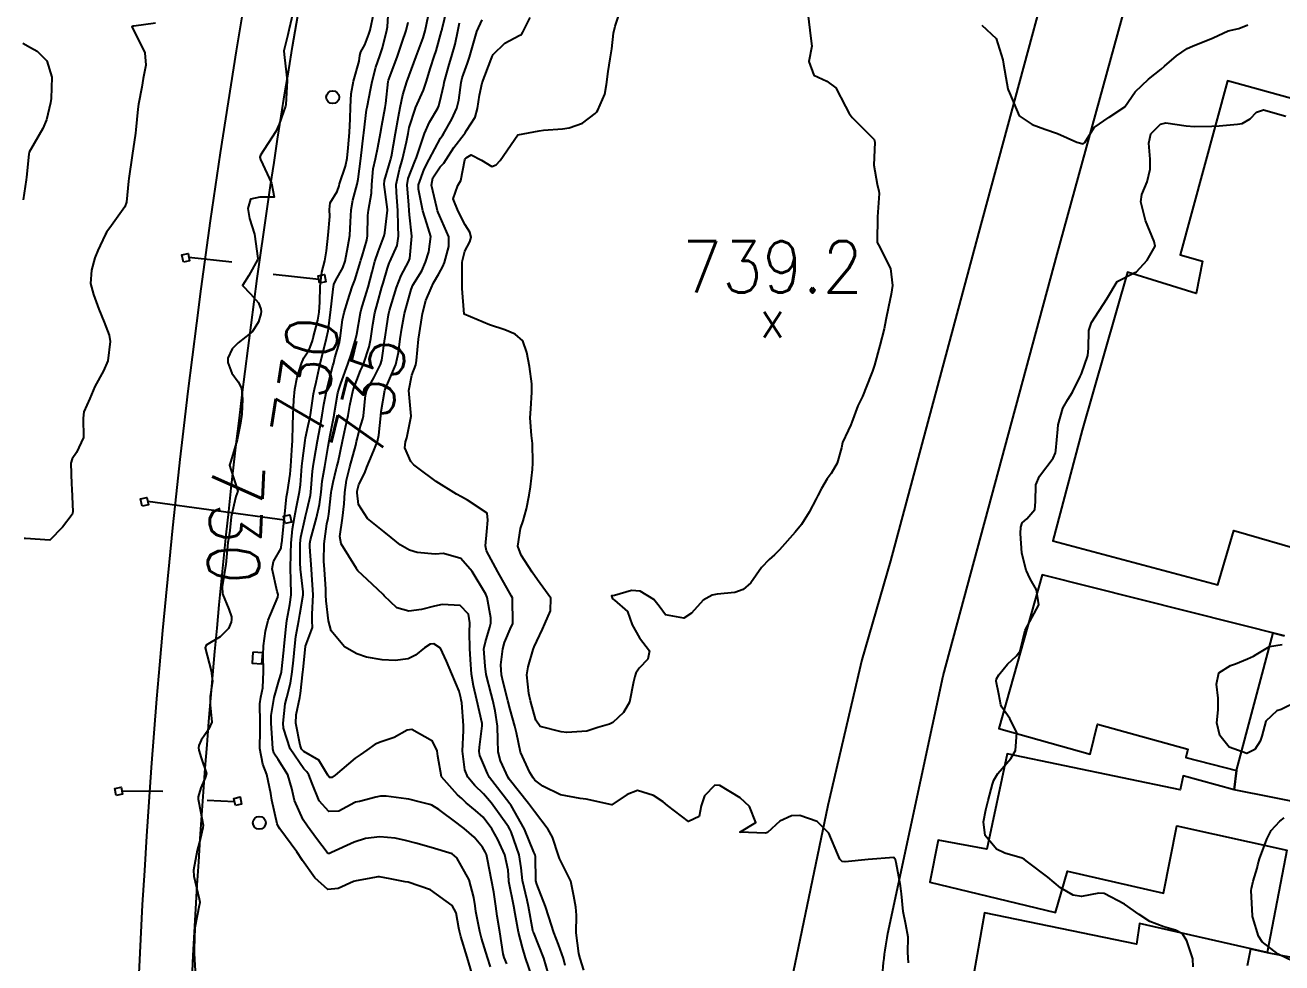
# Model space of a CAD drawing. Header units: metres. Extents: x 318500 to 325275, y 7408834 to 7428799.
# Drawn here: x 320155.4 to 320253.2, y 7413888.5 to 7413961.4 of the extents above; entities that cross this region are included whole.
import ezdxf
from ezdxf.enums import TextEntityAlignment as Align

# ---------------------------------------------------------------- set-up
doc = ezdxf.new("R2010")
doc.units = ezdxf.units.M
doc.header["$MEASUREMENT"] = 0
for name, color, linetype in [('Armário', 45, 'Continuous'), ('Cotas', 45, 'Continuous'), ('Curvas de Nivel 1m', 11, 'Continuous'), ('Curvas de Nivel 5m', 15, 'Continuous'), ('Edificações', 30, 'Continuous'), ('Linha Férrea', 20, 'Continuous'), ('Pontos Cotados', 45, 'Continuous'), ('Postes', 20, 'Continuous'), ('Pórticos', 45, 'Continuous'), ('Vias Primárias', 230, 'Continuous')]:
    doc.layers.add(name, color=color, linetype=linetype)
doc.styles.add('Style-STANDARD', font='STANDARD.shx')

# ---------------------------------------------------------------- blocks, each defined once
blk = doc.blocks.new('ELVTXT_79')
at = {"layer": 'Pontos Cotados', "linetype": 'Continuous', "style": 'Style-STANDARD'}
for s, height, p in [('739.2', 4, (0, 4)), ('x', 3, (0, 0))]:
    blk.add_text(s, height=height, dxfattribs=at).set_placement(p, align=Align.MIDDLE_CENTER)

msp = doc.modelspace()

# ---------------------------------------------------------------- linework, layer by layer
at = {"layer": 'Armário'}
msp.add_lwpolyline([(320173.167, 7413912.623), (320173.102, 7413911.766), (320173.862, 7413911.708), (320173.926, 7413912.566)], close=True, dxfattribs=at)
at = {"layer": 'Curvas de Nivel 1m', "flags": 128}
for points, elevation in [([(320191.648, 7413888.15), (320191.412, 7413888.883), (320190.952, 7413890.37), (320190.819, 7413890.892), (320190.526, 7413892.447), (320190.451, 7413892.898), (320190.351, 7413893.538), (320189.997, 7413894.905), (320189.036, 7413896.621), (320188.681, 7413896.924), (320187.045, 7413897.438), (320185.849, 7413897.759), (320185.05, 7413897.97), (320184.235, 7413898.165), (320183.053, 7413898.266), (320181.938, 7413898.125), (320181.048, 7413897.841), (320179.289, 7413897.046), (320179.121, 7413896.966), (320179.039, 7413896.968), (320178.947, 7413897.051), (320178.117, 7413898.13), (320177.405, 7413899.075), (320177.068, 7413899.592), (320176.394, 7413901.087), (320176.188, 7413902.005), (320175.871, 7413903.092), (320175.132, 7413904.271), (320174.797, 7413904.766), (320174.715, 7413905.106), (320174.699, 7413905.554), (320174.586, 7413907.109), (320174.588, 7413907.7), (320174.826, 7413909.106), (320175.214, 7413910.464), (320175.362, 7413910.955), (320175.387, 7413911.098), (320175.566, 7413912.776), (320175.596, 7413913.097), (320175.741, 7413914.627), (320175.809, 7413915.095), (320176.045, 7413916.34), (320176.135, 7413917.092), (320176.12, 7413918.29), (320176.09, 7413919.092), (320176.11, 7413920.331), (320176.14, 7413921.092), (320176.254, 7413922.208), (320176.402, 7413923.09), (320176.55, 7413923.931), (320176.783, 7413925.086), (320176.868, 7413925.636), (320176.975, 7413927.085), (320177.017, 7413927.512), (320177.226, 7413929.082), (320177.259, 7413929.286), (320177.478, 7413930.252), (320177.625, 7413930.94), (320177.652, 7413931.078), (320177.88, 7413932.709), (320177.95, 7413933.074), (320178.079, 7413933.625), (320178.411, 7413935.067), (320178.628, 7413935.99), (320178.905, 7413937.06), (320179.015, 7413937.622), (320179.192, 7413939.056), (320179.415, 7413940.85), (320179.427, 7413941.053), (320179.455, 7413941.221), (320179.627, 7413941.548), (320180.173, 7413942.511), (320180.339, 7413943.04), (320180.557, 7413944.147), (320180.708, 7413945.035), (320180.767, 7413946.11), (320180.813, 7413947.033), (320180.948, 7413947.795), (320181.274, 7413949.027), (320181.355, 7413949.406), (320181.561, 7413951.023), (320181.778, 7413952.832), (320181.803, 7413952.996), (320181.804, 7413953.02), (320182.017, 7413954.808), (320182.052, 7413955.018), (320182.349, 7413956.498), (320182.45, 7413957.014), (320182.741, 7413958.121), (320183.049, 7413959.008), (320183.245, 7413959.631), (320183.591, 7413961.003), (320183.632, 7413961.264), (320183.753, 7413963.002)], 731), ([(320216.375, 7413962.101), (320216.554, 7413960.56), (320216.674, 7413959.762), (320216.425, 7413958.562), (320216.809, 7413957.515), (320217.845, 7413957.042), (320218.52, 7413956.533), (320219.282, 7413955.061), (320219.569, 7413954.522), (320219.805, 7413954.218), (320221.521, 7413952.494), (320221.571, 7413952.286), (320221.493, 7413950.494), (320221.738, 7413949.03), (320221.892, 7413948.488), (320221.913, 7413948.302), (320221.777, 7413946.489), (320221.743, 7413944.552), (320221.76, 7413944.489), (320221.85, 7413944.315), (320222.791, 7413942.473), (320222.947, 7413941.153), (320222.827, 7413940.472), (320222.628, 7413939.493), (320222.436, 7413938.477), (320222.283, 7413937.786), (320221.962, 7413936.484), (320221.547, 7413934.95), (320221.381, 7413934.492), (320221.277, 7413934.234), (320220.6, 7413932.504), (320220.233, 7413931.785), (320219.768, 7413930.516), (320219.7, 7413930.304), (320219.48, 7413929.861), (320219.062, 7413928.928), (320218.968, 7413928.525), (320218.641, 7413927.335), (320218.159, 7413926.533), (320217.862, 7413926.107), (320217.422, 7413925.361), (320217.142, 7413924.816), (320217.015, 7413924.546), (320216.445, 7413923.504), (320215.852, 7413922.563), (320215.374, 7413921.95), (320214.151, 7413920.588), (320213.758, 7413920.189), (320213.348, 7413919.831), (320212.735, 7413919.21), (320212.33, 7413918.61), (320211.915, 7413918.02), (320211.313, 7413917.501), (320210.677, 7413917.262), (320209.307, 7413917.134), (320208.906, 7413917.056), (320208.216, 7413916.666), (320207.29, 7413915.664), (320206.694, 7413915.278), (320205.288, 7413915.52), (320204.779, 7413916.191), (320204.379, 7413916.714), (320203.31, 7413917.38), (320202.633, 7413917.417), (320201.304, 7413917.042), (320201.071, 7413916.995), (320201.146, 7413916.762), (320201.299, 7413916.675), (320202.323, 7413915.777), (320202.685, 7413914.739), (320203.265, 7413913.742), (320204.02, 7413912.718), (320203.892, 7413912.068), (320203.23, 7413911.367), (320202.97, 7413910.988), (320202.877, 7413910.735), (320202.786, 7413910.306), (320202.469, 7413908.741), (320202.005, 7413907.93), (320201.176, 7413907.154), (320200.919, 7413907.017), (320200.003, 7413906.772), (320199.382, 7413906.562), (320199.166, 7413906.487), (320197.594, 7413906.373), (320197.164, 7413906.428), (320195.512, 7413906.835), (320195.177, 7413907.336), (320194.773, 7413908.844), (320194.647, 7413909.404), (320194.495, 7413910.847), (320194.583, 7413911.493), (320194.981, 7413912.843), (320195.056, 7413913.039), (320195.259, 7413913.466), (320195.705, 7413914.402), (320195.878, 7413914.831), (320196.315, 7413915.85), (320196.361, 7413916.824), (320195.321, 7413918.241), (320194.892, 7413918.844), (320194.032, 7413920.171), (320193.795, 7413920.856), (320193.991, 7413922.237), (320194.2, 7413922.852), (320194.471, 7413923.772), (320194.671, 7413924.847), (320194.779, 7413925.487), (320194.917, 7413926.845), (320194.942, 7413927.348), (320194.922, 7413928.845), (320194.847, 7413929.468), (320194.737, 7413930.848), (320194.784, 7413931.564), (320194.879, 7413932.846), (320194.876, 7413933.497), (320194.692, 7413934.848), (320194.486, 7413935.921), (320194.178, 7413936.854), (320193.578, 7413937.371), (320192.768, 7413937.687), (320191.588, 7413938.087), (320189.6, 7413938.92), (320189.443, 7413940.922), (320189.443, 7413941.101), (320189.457, 7413942.922), (320189.473, 7413943.101), (320189.663, 7413943.809), (320190.038, 7413944.551), (320190.139, 7413944.913), (320190.055, 7413945.285), (320189.689, 7413945.86), (320189.148, 7413946.926), (320188.756, 7413947.887), (320189.106, 7413948.926), (320189.342, 7413949.318), (320189.65, 7413950.921), (320189.681, 7413951.001), (320189.762, 7413951.082), (320190.163, 7413951.313), (320190.958, 7413950.902), (320191.753, 7413950.405), (320192.099, 7413950.541), (320192.4, 7413950.88), (320193.78, 7413952.86), (320195.442, 7413953.187), (320195.786, 7413953.228), (320197.266, 7413953.339), (320197.789, 7413953.405), (320198.816, 7413953.774), (320199.806, 7413954.516), (320199.933, 7413954.654), (320200.01, 7413954.778), (320200.563, 7413956.039), (320200.695, 7413956.771), (320200.816, 7413957.805), (320200.976, 7413958.769), (320201.089, 7413959.55), (320201.235, 7413960.767), (320201.348, 7413961.316), (320201.85, 7413962.761)], 738), ([(320194.908, 7413887.352), (320194.39, 7413888.845), (320194.151, 7413889.639), (320193.832, 7413890.851), (320193.568, 7413892.261), (320193.467, 7413892.855), (320193.091, 7413894.777), (320193.082, 7413894.859), (320193.022, 7413895.674), (320192.776, 7413896.864), (320192.229, 7413898.05), (320191.754, 7413898.88), (320191.073, 7413899.78), (320190.496, 7413900.314), (320189.774, 7413900.91), (320189.419, 7413901.239), (320189.099, 7413901.524), (320187.831, 7413902.933), (320187.551, 7413904.52), (320187.508, 7413904.936), (320187.152, 7413905.71), (320185.523, 7413906.606), (320185.164, 7413906.549), (320184.149, 7413905.991), (320183.15, 7413905.648), (320182.692, 7413905.459), (320182.028, 7413905.011), (320181.504, 7413904.648), (320181.133, 7413904.368), (320179.557, 7413903.043), (320179.302, 7413902.863), (320179.117, 7413902.862), (320178.998, 7413903.052), (320178.285, 7413904.216), (320177.138, 7413904.887), (320176.944, 7413905.082), (320176.837, 7413905.39), (320176.51, 7413907.087), (320176.522, 7413907.745), (320176.81, 7413909.084), (320176.867, 7413909.42), (320177.055, 7413911.082), (320177.068, 7413911.236), (320177.25, 7413913.08), (320177.791, 7413914.554), (320177.786, 7413915.072), (320177.78, 7413915.568), (320177.858, 7413917.072), (320177.759, 7413918.638), (320177.716, 7413919.074), (320177.604, 7413920.829), (320177.603, 7413921.076), (320177.654, 7413921.367), (320178.12, 7413923.069), (320178.347, 7413924.114), (320178.466, 7413925.064), (320178.56, 7413925.926), (320178.753, 7413927.06), (320179.018, 7413928.619), (320179.091, 7413929.056), (320179.149, 7413929.37), (320179.479, 7413931.05), (320179.491, 7413931.12), (320179.776, 7413932.786), (320179.84, 7413933.045), (320180.015, 7413933.533), (320180.566, 7413935.035), (320180.808, 7413935.774), (320181.167, 7413937.026), (320181.241, 7413937.359), (320181.54, 7413939.021), (320181.602, 7413939.262), (320182.018, 7413940.614), (320182.128, 7413941.015), (320182.44, 7413942.21), (320182.665, 7413943.01), (320182.915, 7413943.753), (320183.386, 7413945.003), (320183.444, 7413945.241), (320183.642, 7413947.001), (320183.642, 7413947.06), (320183.392, 7413949.003), (320183.414, 7413949.324), (320183.752, 7413950.461), (320183.873, 7413950.884), (320183.906, 7413950.998), (320183.946, 7413951.181), (320184.252, 7413952.993), (320184.489, 7413954.301), (320184.62, 7413954.988), (320184.829, 7413955.981), (320185.134, 7413956.981), (320185.86, 7413958.97), (320186.429, 7413960.415), (320186.582, 7413960.96), (320186.802, 7413962.061)], 733), ([(320196.17, 7413887.562), (320195.804, 7413888.827), (320195.017, 7413890.781), (320194.991, 7413890.84), (320194.984, 7413890.863), (320194.961, 7413890.959), (320194.611, 7413892.844), (320194.498, 7413893.334), (320194.149, 7413894.849), (320194.04, 7413895.834), (320193.891, 7413896.851), (320193.268, 7413898.648), (320193.171, 7413898.859), (320193.063, 7413899.044), (320191.724, 7413900.88), (320191.101, 7413901.599), (320190.449, 7413902.239), (320189.902, 7413902.908), (320189.671, 7413903.457), (320189.488, 7413904.915), (320189.544, 7413906.535), (320189.551, 7413906.914), (320189.424, 7413908.689), (320189.382, 7413908.917), (320189.35, 7413909.066), (320189.207, 7413909.586), (320188.66, 7413910.926), (320188.241, 7413911.924), (320187.775, 7413912.935), (320187.255, 7413913.27), (320186.949, 7413913.25), (320186.513, 7413912.951), (320185.818, 7413912.385), (320185.237, 7413912.104), (320184.244, 7413911.975), (320183.235, 7413912.03), (320182.016, 7413912.235), (320181.242, 7413912.483), (320180.295, 7413913.034), (320179.268, 7413914.275), (320179.056, 7413915.053), (320178.86, 7413916.621), (320178.846, 7413917.057), (320178.832, 7413917.532), (320178.736, 7413919.059), (320178.698, 7413919.701), (320178.704, 7413921.06), (320178.915, 7413922.597), (320179.026, 7413923.055), (320179.083, 7413923.356), (320179.258, 7413925.052), (320179.277, 7413925.187), (320179.422, 7413925.853), (320179.654, 7413926.829), (320179.708, 7413927.046), (320179.789, 7413927.391), (320180.135, 7413929.04), (320180.382, 7413930.131), (320180.583, 7413931.034), (320180.713, 7413931.821), (320180.957, 7413933.028), (320181.535, 7413934.535), (320181.702, 7413934.854), (320181.782, 7413935.018), (320182.208, 7413936.366), (320182.336, 7413937.012), (320182.494, 7413938.103), (320182.663, 7413939.009), (320182.854, 7413939.761), (320183.201, 7413941.004), (320183.292, 7413941.337), (320183.642, 7413942.485), (320183.775, 7413942.871), (320183.834, 7413942.997), (320184.394, 7413944.264), (320184.505, 7413944.988), (320184.483, 7413945.784), (320184.444, 7413946.989), (320184.33, 7413948.381), (320184.326, 7413948.991), (320184.574, 7413950.161), (320184.814, 7413950.984), (320185.125, 7413952.331), (320185.238, 7413952.978), (320185.336, 7413953.428), (320185.809, 7413954.932), (320185.822, 7413954.958), (320186.441, 7413956.35), (320186.645, 7413956.958), (320186.981, 7413958.082), (320187.271, 7413958.949), (320187.417, 7413959.396), (320187.852, 7413960.941), (320187.858, 7413960.973), (320187.892, 7413961.106), (320188.248, 7413962.604)], 734), ([(320198.917, 7413887.893), (320198.647, 7413888.784), (320198.542, 7413889.18), (320198.33, 7413890.789), (320198.344, 7413892.159), (320198.287, 7413892.79), (320198.135, 7413893.651), (320197.896, 7413894.797), (320197.037, 7413896.582), (320196.949, 7413896.811), (320196.473, 7413898.237), (320196.149, 7413898.824), (320195.081, 7413900.231), (320194.618, 7413900.845), (320193.118, 7413902.737), (320193.036, 7413902.861), (320192.43, 7413904.168), (320192.244, 7413904.873), (320192.229, 7413905.799), (320192.193, 7413906.875), (320192.01, 7413908.055), (320191.833, 7413908.881), (320191.703, 7413909.381), (320191.319, 7413910.889), (320191.23, 7413911.531), (320191.149, 7413912.892), (320191.155, 7413912.988), (320191.258, 7413913.414), (320191.594, 7413914.567), (320191.674, 7413914.884), (320191.684, 7413915.284), (320191.403, 7413916.888), (320191.304, 7413917.129), (320190.221, 7413918.907), (320189.345, 7413919.9), (320187.991, 7413920.293), (320187.35, 7413920.245), (320185.937, 7413920.375), (320185.354, 7413920.553), (320184.635, 7413920.981), (320183.917, 7413921.544), (320183.37, 7413921.996), (320182.077, 7413923.013), (320181.396, 7413924.112), (320181.278, 7413925.022), (320181.285, 7413925.148), (320181.42, 7413925.653), (320181.87, 7413926.579), (320182.031, 7413927.014), (320182.46, 7413928), (320182.874, 7413929.006), (320182.975, 7413929.497), (320183.11, 7413931.004), (320183.145, 7413931.354), (320183.434, 7413933.001), (320183.457, 7413933.064), (320183.522, 7413933.184), (320184.296, 7413934.989), (320184.507, 7413935.939), (320184.634, 7413936.984), (320184.746, 7413937.819), (320184.961, 7413938.98), (320185.487, 7413940.84), (320185.527, 7413940.971), (320185.554, 7413941.038), (320185.623, 7413941.159), (320186.308, 7413942.292), (320186.597, 7413942.956), (320186.853, 7413943.762), (320187.006, 7413944.95), (320186.708, 7413945.973), (320186.391, 7413946.96), (320186.047, 7413948.644), (320186.055, 7413948.965), (320186.506, 7413950.201), (320186.892, 7413950.953), (320187.777, 7413952.604), (320187.908, 7413952.81), (320187.993, 7413952.938), (320188.651, 7413954.077), (320189.036, 7413954.928), (320189.189, 7413955.556), (320189.373, 7413956.925), (320189.464, 7413957.304), (320189.855, 7413958.434), (320190.019, 7413958.918), (320190.429, 7413960.364), (320190.588, 7413960.91), (320191, 7413961.807)], 736), ([(320224.179, 7413888.448), (320224.136, 7413889.255), (320224.154, 7413890.448), (320223.993, 7413891.427), (320223.78, 7413892.452), (320223.636, 7413893.818), (320223.559, 7413894.455), (320223.223, 7413896.272), (320223.179, 7413896.459), (320223.042, 7413896.643), (320221.04, 7413896.49), (320219.247, 7413896.307), (320219.037, 7413896.348), (320218.85, 7413896.522), (320218.693, 7413896.874), (320217.975, 7413898.531), (320217.074, 7413899.461), (320215.725, 7413899.916), (320215.08, 7413899.9), (320214.179, 7413899.477), (320213.214, 7413898.598), (320213.059, 7413898.533), (320211.06, 7413898.62), (320212.303, 7413899.377), (320211.821, 7413900.613), (320211.1, 7413901.281), (320209.508, 7413902.251), (320209.114, 7413902.267), (320208.305, 7413901.459), (320208.04, 7413900.666), (320207.903, 7413899.842), (320207.071, 7413899.438), (320205.427, 7413900.697), (320205.094, 7413900.976), (320204.346, 7413901.466), (320203.107, 7413901.871), (320202.286, 7413901.559), (320201.09, 7413900.76), (320199.096, 7413901.193), (320198.636, 7413901.248), (320197.101, 7413901.528), (320195.73, 7413902.211), (320195.118, 7413902.675), (320194.973, 7413902.841), (320194.705, 7413903.263), (320193.994, 7413904.851), (320193.671, 7413906.346), (320193.556, 7413906.856), (320193.19, 7413908.173), (320193.018, 7413908.863), (320192.642, 7413910.297), (320192.52, 7413910.871), (320192.473, 7413911.63), (320192.605, 7413912.87), (320192.748, 7413913.378), (320193.276, 7413914.587), (320193.372, 7413914.766), (320193.396, 7413914.859), (320193.37, 7413916.789), (320193.358, 7413916.859), (320193.302, 7413916.972), (320192.222, 7413918.877), (320191.354, 7413920.517), (320191.255, 7413920.892), (320191.371, 7413922.008), (320191.461, 7413922.889), (320191.388, 7413923.429), (320189.857, 7413924.459), (320189.407, 7413924.701), (320189.002, 7413924.924), (320187.424, 7413925.898), (320185.994, 7413926.962), (320185.684, 7413927.208), (320185.445, 7413927.463), (320184.986, 7413928.508), (320185.052, 7413928.976), (320185.134, 7413929.306), (320185.49, 7413930.97), (320185.299, 7413932.973), (320185.532, 7413934.163), (320185.838, 7413934.966), (320185.903, 7413935.322), (320186.066, 7413936.963), (320186.25, 7413938.301), (320186.355, 7413938.959), (320186.622, 7413939.966), (320187.035, 7413940.949), (320187.23, 7413941.342), (320187.637, 7413942.064), (320187.953, 7413942.629), (320188.066, 7413942.936), (320188.426, 7413944.176), (320188.411, 7413944.933), (320187.696, 7413946.585), (320187.573, 7413946.816), (320187.53, 7413946.943), (320187.467, 7413947.18), (320187.061, 7413948.95), (320187.163, 7413949.524), (320187.751, 7413950.37), (320188.024, 7413950.67), (320188.194, 7413950.936), (320188.808, 7413951.891), (320189.61, 7413952.922), (320189.677, 7413953.025), (320189.784, 7413953.203), (320190.461, 7413954.249), (320190.649, 7413954.907), (320190.788, 7413955.943), (320191.018, 7413956.902), (320191.709, 7413958.743), (320191.769, 7413958.891), (320191.792, 7413958.96), (320191.863, 7413959.109), (320192.768, 7413959.986), (320193.886, 7413960.586), (320194.063, 7413960.683), (320194.166, 7413960.857), (320194.754, 7413962.005)], 737), ([(320165.584, 7413961.554), (320163.891, 7413961.318), (320163.839, 7413961.313), (320163.749, 7413961.262), (320163.886, 7413960.984), (320164.763, 7413959.251), (320164.822, 7413958.279), (320164.627, 7413957.252), (320164.515, 7413956.568), (320164.266, 7413955.255), (320164.201, 7413954.859), (320164.053, 7413953.257), (320164.03, 7413953.005), (320163.76, 7413951.26), (320163.518, 7413949.478), (320163.495, 7413949.264), (320163.338, 7413947.633), (320163.195, 7413947.268), (320162.03, 7413945.631), (320161.782, 7413945.288), (320161.745, 7413945.223), (320161.677, 7413945.088), (320161.096, 7413943.861), (320160.874, 7413943.302), (320160.599, 7413942.342), (320160.527, 7413941.306), (320160.748, 7413940.44), (320161.169, 7413939.296), (320161.585, 7413938.294), (320161.99, 7413937.284), (320162.048, 7413936.797), (320161.876, 7413935.285), (320161.532, 7413934.508), (320160.874, 7413933.3), (320160.465, 7413932.346), (320160.012, 7413931.312), (320159.961, 7413930.834), (320159.974, 7413929.312), (320159.448, 7413928.146), (320159.104, 7413927.663), (320158.986, 7413927.325), (320159.039, 7413925.7), (320159.079, 7413925.323), (320159.162, 7413923.543), (320159.11, 7413923.323), (320158.354, 7413922.346), (320157.36, 7413921.34), (320155.462, 7413921.469), (320155.361, 7413921.47)], 731), ([(320192.923, 7413888.37), (320192.727, 7413888.863), (320192.653, 7413889.146), (320192.379, 7413890.869), (320192.186, 7413892.086), (320192.072, 7413892.874), (320191.914, 7413893.958), (320191.742, 7413894.879), (320191.422, 7413896.496), (320191.333, 7413896.886), (320191.251, 7413897.096), (320191.046, 7413897.447), (320190.388, 7413898.235), (320189.614, 7413898.912), (320189.299, 7413899.152), (320189.066, 7413899.326), (320187.636, 7413900.38), (320187.087, 7413900.72), (320186.929, 7413900.784), (320186.205, 7413900.953), (320185.301, 7413901.175), (320185.094, 7413901.223), (320183.535, 7413901.431), (320183.096, 7413901.43), (320182.744, 7413901.355), (320181.457, 7413901.016), (320181.162, 7413900.946), (320181.089, 7413900.921), (320179.857, 7413900.26), (320179.078, 7413900.236), (320178.323, 7413901.062), (320177.775, 7413902.406), (320177.513, 7413903.074), (320177.352, 7413903.306), (320177.125, 7413903.541), (320176.056, 7413905.091), (320175.538, 7413906.723), (320175.521, 7413907.096), (320175.688, 7413908.6), (320175.799, 7413909.094), (320176.086, 7413910.216), (320176.222, 7413911.09), (320176.315, 7413912.008), (320176.421, 7413913.088), (320176.509, 7413913.839), (320176.729, 7413915.086), (320176.816, 7413915.553), (320177.074, 7413917.082), (320177.071, 7413917.314), (320176.875, 7413919.085), (320176.85, 7413919.573), (320176.837, 7413921.085), (320176.885, 7413921.565), (320177.241, 7413923.081), (320177.267, 7413923.195), (320177.39, 7413923.716), (320177.65, 7413924.833), (320177.681, 7413925.076), (320177.804, 7413926.705), (320177.853, 7413927.074), (320177.937, 7413927.564), (320178.187, 7413929.069), (320178.388, 7413930.155), (320178.555, 7413931.064), (320178.685, 7413931.88), (320178.908, 7413933.059), (320179.392, 7413934.906), (320179.429, 7413935.052), (320179.451, 7413935.142), (320179.547, 7413935.507), (320179.892, 7413936.718), (320179.964, 7413937.044), (320180.149, 7413938.484), (320180.265, 7413939.04), (320180.542, 7413939.968), (320180.898, 7413941.031), (320181.092, 7413941.564), (320181.539, 7413943.022), (320181.561, 7413943.111), (320181.656, 7413943.434), (320182.022, 7413944.67), (320182.089, 7413945.016), (320182.115, 7413946.596), (320182.162, 7413947.015), (320182.395, 7413948.338), (320182.428, 7413949.013), (320182.534, 7413950.226), (320182.695, 7413951.011), (320182.885, 7413951.893), (320183.1, 7413953.007), (320183.204, 7413953.591), (320183.46, 7413955.003), (320183.509, 7413955.309), (320183.687, 7413957.002), (320183.716, 7413957.126), (320183.845, 7413957.464), (320184.413, 7413958.992), (320184.789, 7413960.074), (320185.093, 7413960.982), (320185.253, 7413961.626)], 732), ([(320229.905, 7413961.4), (320231.01, 7413960.369), (320231.528, 7413958.701), (320231.584, 7413958.363), (320231.845, 7413956.873), (320231.922, 7413956.44), (320231.952, 7413956.358), (320232.054, 7413956.14), (320232.799, 7413954.345), (320233.8, 7413953.657), (320234.795, 7413953.315), (320235.79, 7413952.98), (320237.289, 7413952.285), (320237.779, 7413952.162), (320237.905, 7413952.278), (320238.641, 7413953.424), (320239.81, 7413954.25), (320241.022, 7413955.032), (320241.84, 7413956.22), (320242.855, 7413957.205), (320243.858, 7413957.976), (320244.124, 7413958.196), (320245.039, 7413959.017), (320245.881, 7413959.58), (320246.279, 7413959.769), (320247.244, 7413960.15), (320247.705, 7413960.33), (320247.894, 7413960.422), (320249.078, 7413960.953), (320249.905, 7413961.142), (320250.607, 7413961.412)], 737), ([(320155.256, 7413959.992), (320155.864, 7413959.663), (320156.381, 7413959.362), (320157.123, 7413958.621), (320157.527, 7413957.345), (320157.462, 7413955.698), (320157.404, 7413955.346), (320157.101, 7413954.039), (320156.814, 7413953.354), (320155.761, 7413951.509), (320155.719, 7413951.371), (320155.533, 7413949.573), (320155.511, 7413949.373), (320155.286, 7413947.797)], 732), ([(320246.346, 7413888.149), (320246.309, 7413888.78), (320245.86, 7413890.156), (320245.506, 7413890.703), (320244.968, 7413891.005), (320244.048, 7413891.261), (320242.975, 7413891.669), (320242.139, 7413892.208), (320240.992, 7413893.008), (320239.408, 7413893.839), (320239.005, 7413893.883), (320237.658, 7413893.612), (320237.002, 7413893.716), (320236.029, 7413894.29), (320235.022, 7413895.111), (320233.447, 7413896.324), (320233.219, 7413896.505), (320233.043, 7413896.589), (320231.674, 7413896.978), (320231.049, 7413897.299), (320230.153, 7413898.369), (320230.022, 7413899.424), (320230.205, 7413900.369), (320230.379, 7413901.09), (320230.716, 7413902.364), (320230.823, 7413902.663), (320231.128, 7413903.193), (320232.151, 7413904.345), (320232.514, 7413904.976), (320232.611, 7413906.338), (320232.064, 7413907.469), (320231.456, 7413908.356), (320231.376, 7413908.532), (320231.21, 7413909.346), (320231.002, 7413910.362), (320231.038, 7413910.546), (320231.227, 7413910.857), (320231.899, 7413911.691), (320232.603, 7413912.34), (320232.875, 7413912.717), (320233.28, 7413914.33), (320234.329, 7413916.315), (320234.158, 7413917.477), (320233.646, 7413918.325), (320233.34, 7413918.996), (320233.007, 7413920.335), (320232.896, 7413921.858), (320232.926, 7413922.337), (320233.045, 7413922.675), (320233.39, 7413922.983), (320234.008, 7413923.714), (320234.077, 7413924.32), (320234.099, 7413925.651), (320234.38, 7413926.316), (320235.454, 7413927.723), (320235.627, 7413928.129), (320235.649, 7413928.298), (320235.805, 7413929.977), (320235.849, 7413930.296), (320236.197, 7413931.606), (320236.589, 7413932.289), (320236.964, 7413932.847), (320237.538, 7413934.061), (320237.643, 7413934.278), (320238.138, 7413935.695), (320238.191, 7413936.271), (320238.223, 7413937.638), (320238.418, 7413938.268), (320239.618, 7413940.1), (320239.699, 7413940.249), (320240.423, 7413941.454), (320241.648, 7413942.091), (320241.748, 7413942.119), (320241.943, 7413942.217), (320242.759, 7413943.114), (320243.378, 7413944.203), (320243.31, 7413944.577), (320242.624, 7413946.211), (320242.27, 7413947.666), (320242.353, 7413948.214), (320242.752, 7413949.203), (320242.996, 7413950.208), (320242.993, 7413950.983), (320242.88, 7413952.209), (320243.058, 7413952.941), (320243.803, 7413953.706), (320244.203, 7413953.795), (320245.801, 7413953.57), (320246.442, 7413953.518), (320247.801, 7413953.544), (320248.361, 7413953.575), (320249.803, 7413953.685), (320250.165, 7413953.754), (320250.78, 7413954.105), (320251.279, 7413954.637), (320251.821, 7413954.799), (320253.554, 7413954.323)], 738), ([(320254.473, 7413908.781), (320253.201, 7413908.162), (320252.858, 7413908.065), (320252.005, 7413907.261), (320251.691, 7413906.082), (320251.552, 7413905.696), (320251.155, 7413905.061), (320250.512, 7413904.737), (320249.157, 7413905.238), (320248.417, 7413906.128), (320248.18, 7413907.135), (320248.291, 7413908.129), (320248.291, 7413909.047), (320248.146, 7413910.131), (320248.338, 7413911.025), (320249.242, 7413911.594), (320249.632, 7413911.726), (320250.579, 7413912.1), (320251.036, 7413912.311), (320251.255, 7413912.453), (320252.276, 7413913.063), (320253.267, 7413913.21)], 739), ([(320254.647, 7413888.331), (320252.946, 7413889.136), (320251.721, 7413890.079), (320251.423, 7413890.542), (320250.979, 7413891.977), (320250.951, 7413892.061), (320250.948, 7413892.09), (320250.951, 7413892.12), (320250.86, 7413894.092), (320250.87, 7413894.234), (320251.021, 7413894.816), (320251.314, 7413895.808), (320251.38, 7413896.085), (320251.517, 7413896.555), (320252.069, 7413898.075), (320252.402, 7413898.738), (320253.081, 7413899.468), (320253.416, 7413899.726)], 739)]:
    msp.add_lwpolyline(points, dxfattribs=dict(at, elevation=elevation))
at = {"layer": 'Curvas de Nivel 5m', "flags": 128}
for points, elevation in [([(320176.351, 7413962.658), (320175.986, 7413961.099), (320175.972, 7413961.016), (320175.883, 7413960.656), (320175.576, 7413959.392), (320175.586, 7413959.104), (320175.624, 7413958.87), (320175.84, 7413957.1), (320175.721, 7413955.192), (320175.702, 7413955.102), (320175.203, 7413953.695), (320174.938, 7413953.113), (320173.761, 7413951.276), (320173.707, 7413951.131), (320173.757, 7413950.954), (320174.615, 7413949.117), (320174.82, 7413948.006), (320173.713, 7413948.018), (320172.98, 7413947.872), (320172.768, 7413947.144), (320172.896, 7413946.346), (320173.277, 7413945.136), (320173.547, 7413943.236), (320173.535, 7413943.132), (320172.857, 7413941.916), (320172.36, 7413941.149), (320172.978, 7413940.504), (320173.607, 7413939.786), (320173.783, 7413939.309), (320173.811, 7413939.127), (320173.783, 7413938.941), (320173.588, 7413938.31), (320173.136, 7413937.577), (320172.62, 7413937.144), (320172.02, 7413936.696), (320171.556, 7413936.217), (320171.207, 7413935.501), (320171.214, 7413935.163), (320171.532, 7413934.329), (320172.02, 7413933.648), (320172.269, 7413933.149), (320172.359, 7413932.296), (320172.302, 7413931.148), (320172.197, 7413930.432), (320171.952, 7413929.153), (320171.443, 7413927.472), (320171.359, 7413927.243), (320171.356, 7413927.161), (320171.435, 7413926.827), (320171.983, 7413925.151), (320171.828, 7413924.729), (320171.471, 7413923.159), (320171.369, 7413922.086), (320171.243, 7413921.28), (320171.227, 7413921.161), (320171.051, 7413919.446), (320171.019, 7413919.163), (320170.776, 7413917.697), (320170.798, 7413917.165), (320171.288, 7413915.977), (320171.493, 7413915.367), (320171.506, 7413915.157), (320171.477, 7413914.957), (320171.27, 7413914.464), (320170.605, 7413913.822), (320169.517, 7413913.177), (320169.457, 7413912.967), (320169.912, 7413911.173), (320170.021, 7413910.362), (320169.831, 7413909.174), (320169.839, 7413908.525), (320169.962, 7413907.172), (320169.72, 7413906.616), (320169.149, 7413905.766), (320168.964, 7413905.362), (320168.935, 7413905.183), (320168.956, 7413905.001), (320169.132, 7413904.402), (320169.558, 7413903.176), (320169.447, 7413902.845), (320169.103, 7413902.079), (320168.915, 7413901.36), (320168.906, 7413901.183), (320169.076, 7413900.257), (320169.295, 7413899.178), (320169.281, 7413898.954), (320169.049, 7413898.046), (320168.831, 7413897.183), (320168.539, 7413895.665), (320168.571, 7413895.187), (320168.984, 7413893.439), (320169.029, 7413893.18), (320169.031, 7413893.128), (320168.977, 7413892.912), (320168.655, 7413891.185), (320168.588, 7413889.533), (320168.595, 7413889.185), (320168.709, 7413887.377)], 730), ([(320190.241, 7413887.569), (320189.832, 7413888.906), (320189.357, 7413890.511), (320189.238, 7413890.916), (320189.19, 7413891.145), (320188.974, 7413892.339), (320188.672, 7413892.923), (320186.998, 7413894.128), (320185.247, 7413894.726), (320185.007, 7413894.764), (320183.842, 7413894.988), (320183.012, 7413895.14), (320182.878, 7413895.135), (320182.21, 7413895.008), (320181.192, 7413894.833), (320181.006, 7413894.782), (320179.793, 7413894.243), (320178.997, 7413894.17), (320177.977, 7413895.065), (320177.03, 7413896.418), (320176.575, 7413897.085), (320175.267, 7413898.888), (320175.125, 7413899.099), (320175.063, 7413899.268), (320174.647, 7413901.107), (320174.566, 7413901.64), (320174.242, 7413903.113), (320173.928, 7413903.918), (320173.706, 7413905.122), (320173.723, 7413906.56), (320173.718, 7413907.122), (320173.713, 7413908.602), (320173.782, 7413909.121), (320173.933, 7413909.845), (320173.986, 7413911.119), (320173.958, 7413912.4), (320174.002, 7413913.119), (320174.139, 7413914.245), (320174.359, 7413915.114), (320175.094, 7413916.899), (320175.134, 7413917.102), (320175.059, 7413917.348), (320174.676, 7413919.11), (320174.766, 7413919.682), (320175.354, 7413920.705), (320175.401, 7413921.058), (320175.404, 7413921.1), (320175.591, 7413922.885), (320175.616, 7413923.098), (320175.79, 7413924.71), (320175.848, 7413925.096), (320176.059, 7413926.465), (320176.116, 7413927.093), (320176.205, 7413928.34), (320176.243, 7413929.092), (320176.276, 7413930.294), (320176.311, 7413931.092), (320176.352, 7413932.247), (320176.42, 7413933.091), (320176.608, 7413934.01), (320176.94, 7413935.086), (320177.123, 7413935.507), (320177.556, 7413936.148), (320177.801, 7413936.842), (320177.864, 7413937.076), (320178.213, 7413938.448), (320178.315, 7413939.069), (320178.384, 7413939.845), (320178.412, 7413941.068), (320178.523, 7413942.18), (320178.751, 7413943.063), (320178.889, 7413943.835), (320179.032, 7413945.06), (320179.141, 7413946.505), (320179.12, 7413947.059), (320179.187, 7413947.578), (320179.721, 7413948.453), (320179.873, 7413948.903), (320179.914, 7413949.047), (320180.369, 7413950.422), (320180.49, 7413951.039), (320180.584, 7413951.854), (320180.687, 7413953.036), (320180.725, 7413954.107), (320180.749, 7413955.036), (320180.808, 7413956.052), (320180.993, 7413957.033), (320181.437, 7413958.608), (320181.496, 7413959.025), (320181.565, 7413959.324), (320181.873, 7413959.863), (320182.197, 7413960.705), (320182.285, 7413961.016), (320182.575, 7413962.349)], 730), ([(320197.479, 7413888.244), (320197.338, 7413888.804), (320196.946, 7413889.881), (320196.593, 7413890.816), (320196.195, 7413892.045), (320195.943, 7413892.826), (320195.257, 7413894.586), (320195.192, 7413894.837), (320195.15, 7413896.726), (320195.131, 7413896.839), (320195.106, 7413896.904), (320195.042, 7413897.068), (320194.3, 7413898.848), (320193.255, 7413900.691), (320193.144, 7413900.859), (320193.091, 7413900.933), (320191.586, 7413902.883), (320191.418, 7413903.181), (320191.13, 7413903.866), (320190.836, 7413904.593), (320190.78, 7413904.895), (320190.797, 7413905.243), (320191.008, 7413906.892), (320191.003, 7413907.062), (320190.596, 7413908.899), (320190.322, 7413910.014), (320190.166, 7413910.906), (320190.097, 7413912.048), (320190.051, 7413912.908), (320190.021, 7413914.157), (320190.06, 7413914.908), (320189.943, 7413915.567), (320189.293, 7413916.241), (320187.89, 7413916.338), (320187.293, 7413916.204), (320186.277, 7413915.943), (320185.288, 7413915.815), (320184.377, 7413916.07), (320183.393, 7413916.999), (320183.302, 7413917.1), (320182.064, 7413918.267), (320181.329, 7413918.962), (320181.289, 7413919.021), (320181.224, 7413919.129), (320180.046, 7413921.04), (320179.941, 7413921.617), (320180.141, 7413923.039), (320180.267, 7413924.167), (320180.315, 7413925.036), (320180.46, 7413925.999), (320180.699, 7413927.031), (320181.169, 7413928.736), (320181.24, 7413929.023), (320181.282, 7413929.204), (320181.474, 7413929.932), (320181.723, 7413930.781), (320181.765, 7413931.017), (320181.922, 7413932.607), (320182.044, 7413933.015), (320182.564, 7413933.975), (320183.105, 7413935.004), (320183.21, 7413935.339), (320183.431, 7413937.001), (320183.448, 7413937.125), (320183.585, 7413938.02), (320183.723, 7413938.874), (320183.744, 7413938.998), (320183.8, 7413939.195), (320184.35, 7413940.989), (320184.706, 7413941.911), (320185.276, 7413942.976), (320185.38, 7413943.248), (320185.524, 7413944.972), (320185.363, 7413946.642), (320185.335, 7413946.975), (320185.3, 7413947.382), (320185.166, 7413948.978), (320185.24, 7413949.475), (320185.757, 7413950.797), (320185.81, 7413950.918), (320185.835, 7413950.969), (320185.894, 7413951.101), (320186.509, 7413952.959), (320186.907, 7413953.84), (320187.556, 7413954.944), (320187.634, 7413955.121), (320187.824, 7413955.867), (320188.021, 7413956.754), (320188.063, 7413956.938), (320188.45, 7413958.338), (320188.631, 7413958.932), (320188.896, 7413959.908), (320189.121, 7413960.928), (320189.254, 7413961.572)], 735)]:
    msp.add_lwpolyline(points, dxfattribs=dict(at, elevation=elevation))
at = {"layer": 'Edificações'}
for points in [[(320260.662, 7413953.847), (320249.02, 7413957.069), (320245.34, 7413943.528), (320247.08, 7413943.026), (320246.578, 7413940.532), (320241.221, 7413942.179), (320237.7, 7413929.884), (320235.412, 7413921.277), (320248.259, 7413917.855), (320249.497, 7413922.075), (320255.235, 7413920.428)], [(320253.459, 7413913.894), (320234.583, 7413918.641), (320231.211, 7413906.694), (320238.331, 7413904.694), (320238.903, 7413907.011), (320245.928, 7413905.075), (320245.769, 7413904.44), (320249.71, 7413903.424), (320249.525, 7413901.914), (320245.552, 7413902.993), (320245.33, 7413901.914), (320231.878, 7413904.71), (320230.288, 7413897.305), (320226.506, 7413898.003), (320225.836, 7413894.727), (320235.628, 7413892.374), (320236.55, 7413895.581), (320244.03, 7413893.864), (320245.061, 7413899.115), (320253.626, 7413897.231), (320252.092, 7413889.272), (320242.177, 7413891.507), (320241.922, 7413889.911), (320230.093, 7413892.336), (320228.045, 7413880.705)], [(320258.687, 7413900.11), (320249.525, 7413901.914), (320249.71, 7413903.424), (320252.573, 7413914.117), (320253.459, 7413913.894)], [(320250.559, 7413888.251), (320250.822, 7413889.558), (320252.092, 7413889.272), (320265.707, 7413886.604)]]:
    msp.add_lwpolyline(points, dxfattribs=at)
at = {"layer": 'Linha Férrea'}
for points in [[(320243.121, 7412578.113, -0.022066), (320218.658, 7412665.024, -0.057292), (320208.419, 7412757.765, -0.015116), (320209.147, 7412809.731), (320212.999, 7412898.464), (320217.75, 7413022.223), (320218.868, 7413065.549, 0.002845), (320222.472, 7413170.398), (320223.919, 7413209.926, 0.002082), (320224.705, 7413276.661, 0.003632), (320228.062, 7413358.946, 0.007114), (320228.457, 7413437.225, 0.052007), (320207.388, 7413601.502), (320189.576, 7413674.05, -0.009688), (320173.972, 7413744.603, -0.038503), (320163.913, 7413836.791, -0.068065), (320181.512, 7414006.598, -0.018281), (320204.23, 7414088.365, -0.009006), (320223.393, 7414139.109, -0.076005), (320320.437, 7414311.999, -0.027328)], [(320242.602, 7412592.989, -0.039479), (320216.599, 7412699.687, -0.043029), (320212.659, 7412775.314, -0.005074), (320213.553, 7412813.867), (320216.907, 7412896.875), (320221.075, 7413002.371), (320228.419, 7413254.256, -0.010419), (320230.392, 7413317.782, 0.015269), (320232.714, 7413433.25, 0.053346), (320210.954, 7413604.021, -0.008287), (320181.836, 7413725.169, -0.048428), (320167.711, 7413850.7, -0.046719), (320177.501, 7413966.93, -0.025435), (320202.239, 7414068.044, -0.032111), (320214.5, 7414104.857, -0.012996), (320241.049, 7414171.317, -0.059467), (320320.452, 7414305.187)]]:
    msp.add_lwpolyline(points, format="xyb", dxfattribs=at)
at = {"layer": 'Postes'}
for centre in [(320179.38, 7413955.791), (320173.662, 7413899.348)]:
    msp.add_circle(centre, 0.5, dxfattribs=at)
at = {"layer": 'Pórticos'}
for points in [[(320167.753, 7413942.961), (320167.631, 7413943.525), (320168.119, 7413943.63), (320168.241, 7413943.066)], [(320178.358, 7413941.332), (320178.237, 7413941.897), (320178.725, 7413942.002), (320178.846, 7413941.437)], [(320164.551, 7413923.983), (320164.429, 7413924.547), (320164.917, 7413924.652), (320165.039, 7413924.088)], [(320175.678, 7413922.643), (320175.556, 7413923.207), (320176.044, 7413923.312), (320176.166, 7413922.748)], [(320162.534, 7413901.462), (320162.412, 7413902.026), (320162.9, 7413902.131), (320163.022, 7413901.567)], [(320171.799, 7413900.688), (320171.678, 7413901.252), (320172.166, 7413901.357), (320172.287, 7413900.793)]]:
    msp.add_lwpolyline(points, close=True, dxfattribs=at)
for points in [[(320168.18, 7413943.348), (320171.519, 7413942.974)], [(320178.297, 7413941.615), (320174.753, 7413942.006)], [(320164.978, 7413924.37), (320175.617, 7413922.925)], [(320162.961, 7413901.849), (320166.16, 7413901.817)], [(320171.739, 7413900.97), (320169.603, 7413901.079)]]:
    msp.add_lwpolyline(points, dxfattribs=at)
at = {"layer": 'Vias Primárias'}
msp.add_lwpolyline([(320222.169, 7413885.543, -0.059721), (320222.585, 7413890.734), (320226.883, 7413910.786), (320235.759, 7413943.576), (320243.806, 7413972.839), (320251.643, 7414000.05), (320254.872, 7414011.285), (320259.825, 7414031.605), (320265.644, 7414051.516, -0.5064), (320285.656, 7414058.682), (320297.977, 7414049.26), (320309.021, 7414039.811, -0.242667), (320311.871, 7414027.472), (320304.882, 7414000)], format="xyb", dxfattribs=at)
msp.add_lwpolyline([(320244.241, 7414000), (320241.912, 7413990.276), (320235.402, 7413966.503), (320229.626, 7413945.209), (320222.787, 7413919.728), (320220.561, 7413912.033), (320217.914, 7413900.707), (320215.214, 7413887.73)], dxfattribs=at)

# ---------------------------------------------------------------- block references
at = {"layer": 'Pontos Cotados', "linetype": 'Continuous'}
msp.add_blockref('ELVTXT_79', (320213.6, 7413938.6, 739.21), dxfattribs=at)

# ---------------------------------------------------------------- texts
at = {"layer": 'Cotas', "style": 'Style-STANDARD'}
for s, rotation, p in [('730', 81.02421, (320177.255, 7413934.029, 730)), ('735', 76.08015, (320182.215, 7413932.548, 735)), ('730', 267.2108, (320171.808, 7413922.61, 730))]:
    msp.add_text(s, height=4, rotation=rotation, dxfattribs=at).set_placement(p, align=Align.MIDDLE_CENTER)

doc.saveas('drawing.dxf')
